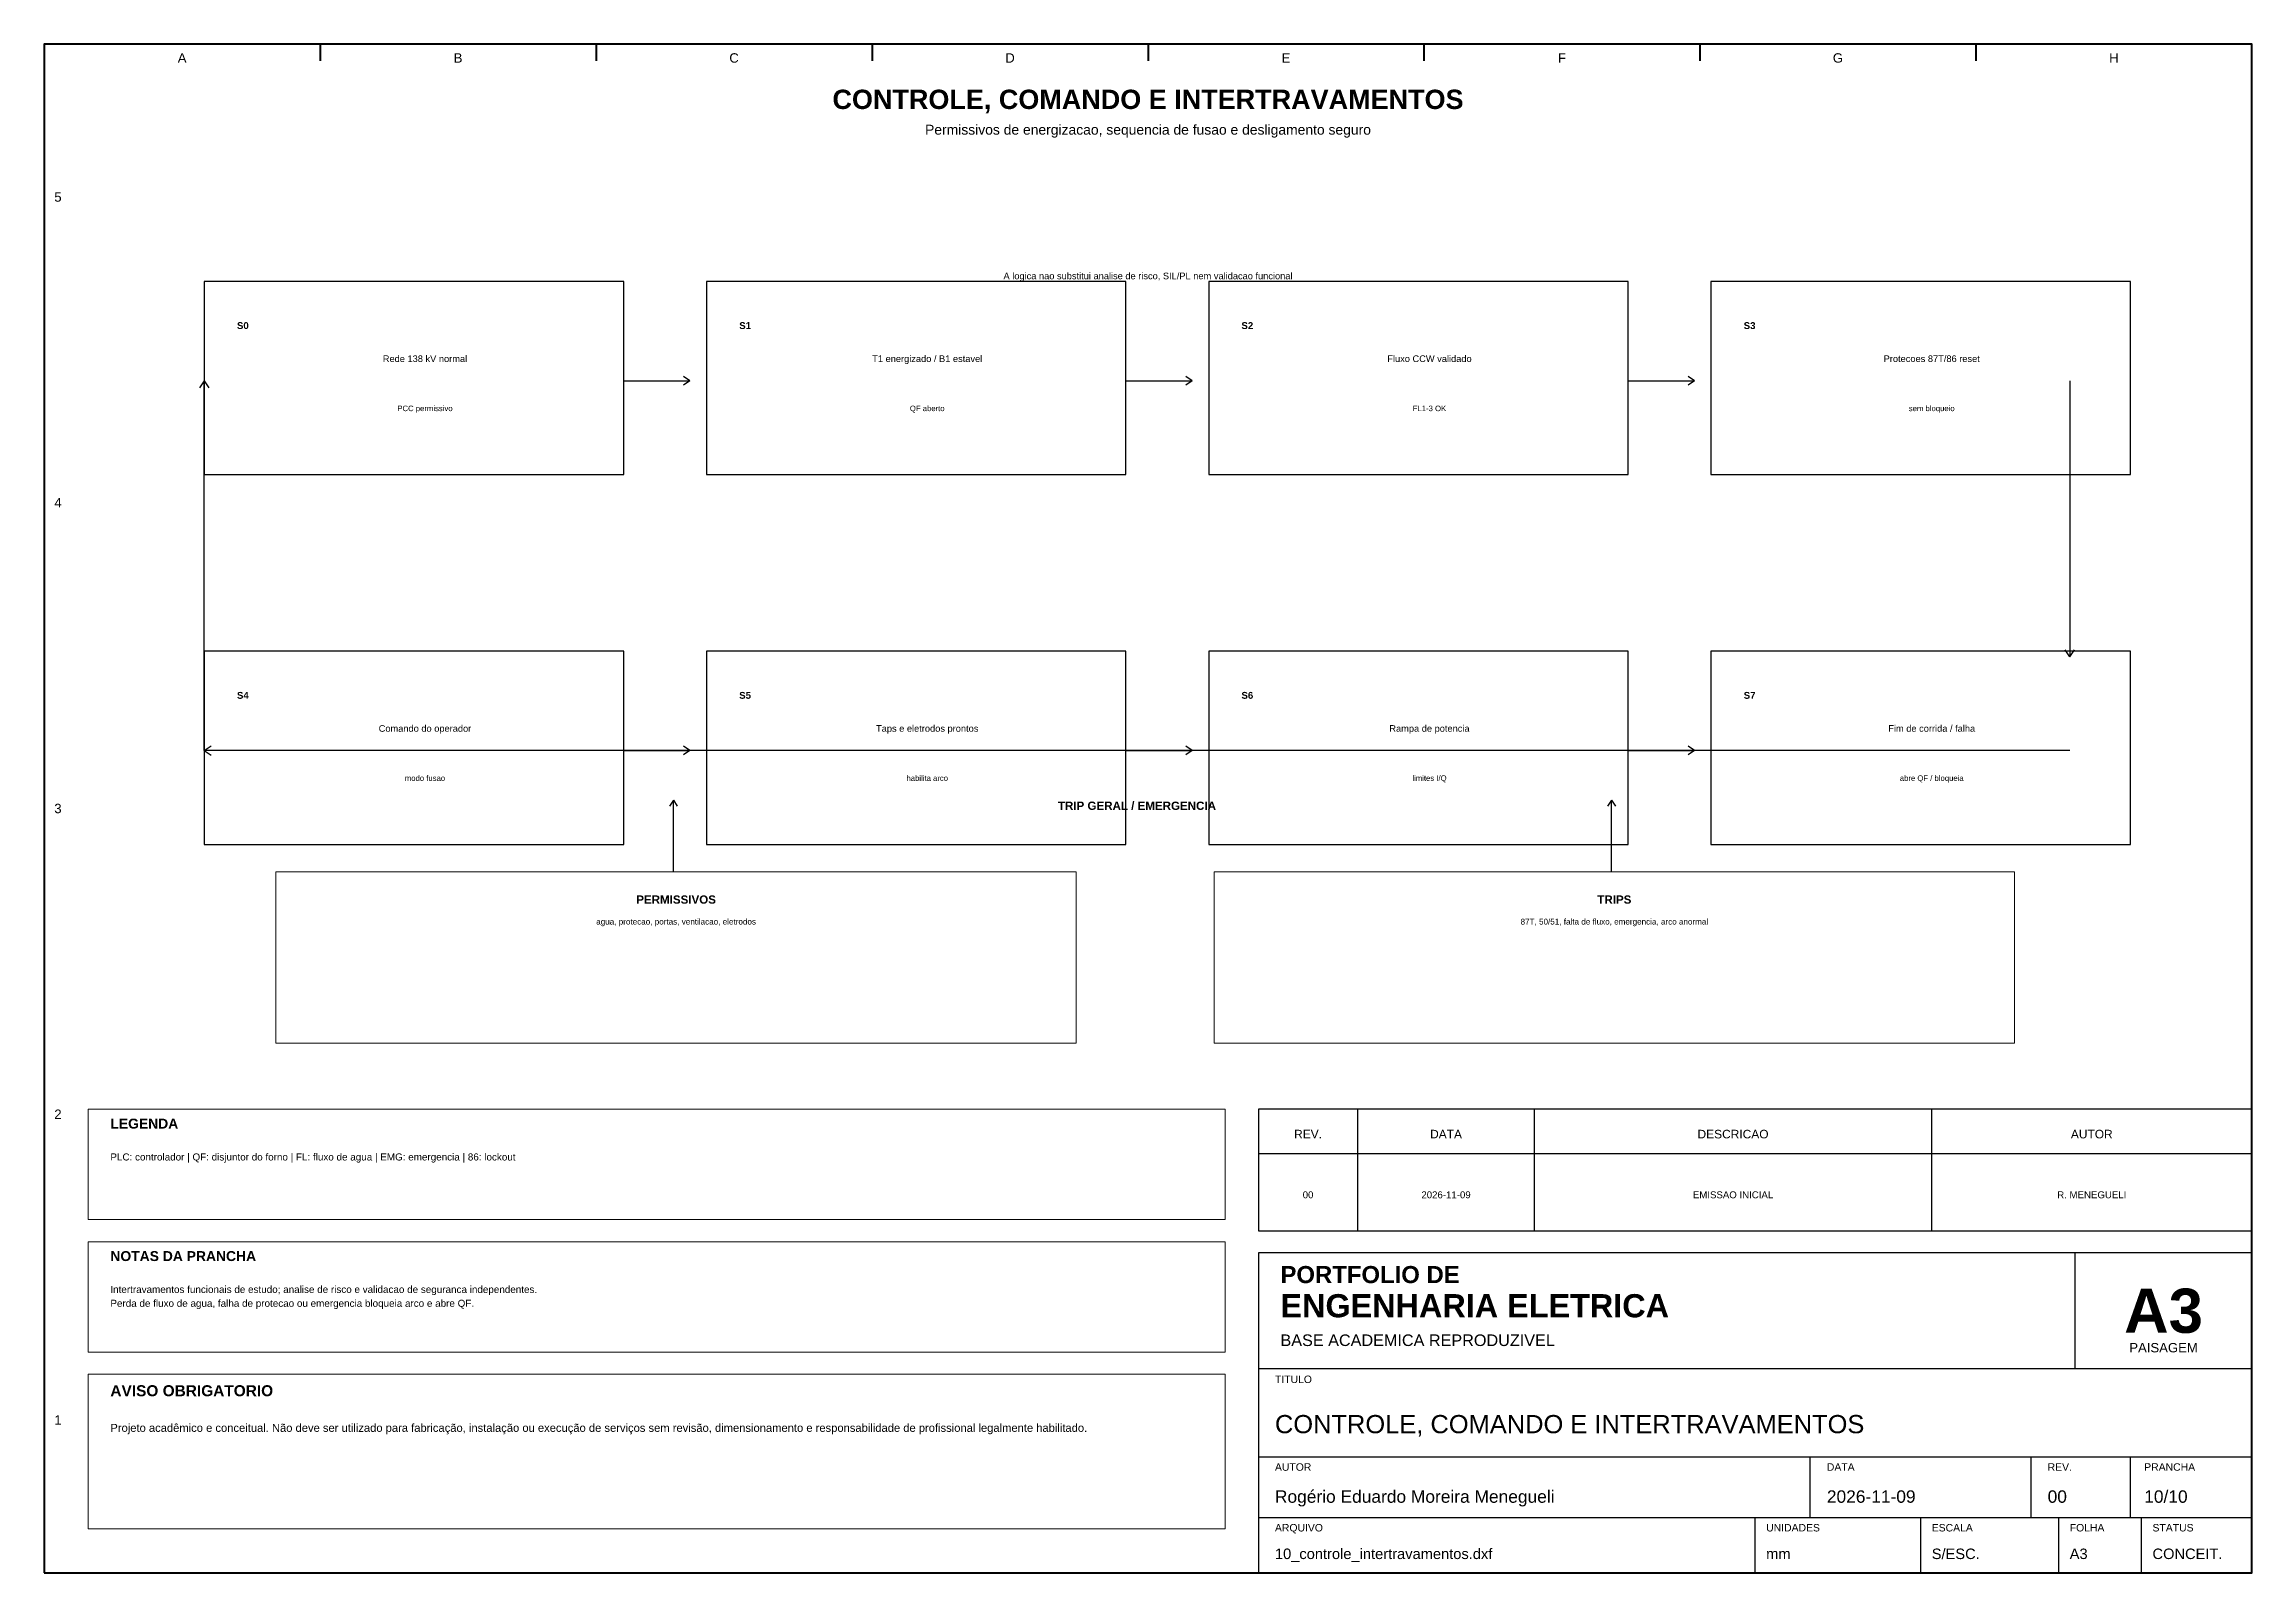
# Model space of a CAD drawing. Header units: millimetres. Extents: x 10 to 410, y 10 to 287.
import ezdxf
from ezdxf.enums import TextEntityAlignment as Align

# ---------------------------------------------------------------- set-up
doc = ezdxf.new("R2010")
doc.units = ezdxf.units.MM
for name, color, linetype, lineweight in [('00_MOLDURA', 7, 'CONTINUOUS', 50), ('01_CARIMBO', 7, 'CONTINUOUS', 25), ('02_TEXTO', 7, 'CONTINUOUS', 18), ('06_COMANDO', 94, 'CONTINUOUS', 25), ('07_INSTRUMENTACAO', 202, 'CONTINUOUS', 25), ('11_ARQUITETURA', 8, 'CONTINUOUS', 18), ('12_LEGENDA', 7, 'CONTINUOUS', 18), ('13_NOTAS', 7, 'CONTINUOUS', 18)]:
    doc.layers.add(name, color=color, linetype=linetype, lineweight=lineweight)
doc.styles.add('PORTFOLIO_TEXTO', font='arial.ttf')
doc.styles.add('PORTFOLIO_TITULO', font='arialbd.ttf', dxfattribs={"width": 0.92})

# ---------------------------------------------------------------- blocks, each defined once
blk = doc.blocks.new('CARIMBO_A3')
at = {"layer": '01_CARIMBO'}
for p, q in [((148, 37), (148, 58)), ((0, 37), (180, 37)), ((0, 21), (180, 21)), ((100, 10), (100, 21)), ((140, 10), (140, 21)), ((158, 10), (158, 21)), ((0, 10), (180, 10)), ((90, 0), (90, 10)), ((120, 0), (120, 10)), ((145, 0), (145, 10)), ((160, 0), (160, 10))]:
    blk.add_line(p, q, dxfattribs=at)
blk.add_lwpolyline([(0, 0), (180, 0), (180, 58), (0, 58)], close=True, dxfattribs=at)
at = {"layer": '01_CARIMBO', "style": 'PORTFOLIO_TEXTO'}
for s, p in [('TITULO', (3, 34.4)), ('AUTOR', (3, 18.5)), ('DATA', (103, 18.5)), ('REV.', (143, 18.5)), ('PRANCHA', (160.5, 18.5)), ('ARQUIVO', (3, 7.5)), ('UNIDADES', (92, 7.5)), ('ESCALA', (122, 7.5)), ('FOLHA', (147, 7.5)), ('STATUS', (162, 7.5))]:
    blk.add_text(s, height=1.35, dxfattribs=at).set_placement(p)
at = {"layer": '02_TEXTO'}
for s, height, style, p in [('PORTFOLIO DE', 3.1, 'PORTFOLIO_TITULO', (4, 52.5)), ('ENGENHARIA ELETRICA', 4.2, 'PORTFOLIO_TITULO', (4, 46.3)), ('BASE ACADEMICA REPRODUZIVEL', 2.1, 'PORTFOLIO_TEXTO', (4, 41.1))]:
    blk.add_text(s, height=height, dxfattribs=dict(at, style=style)).set_placement(p)
for s, height, style, p in [('A3', 8, 'PORTFOLIO_TITULO', (164, 47.5)), ('PAISAGEM', 1.7, 'PORTFOLIO_TEXTO', (164, 40.8))]:
    blk.add_text(s, height=height, dxfattribs=dict(at, style=style)).set_placement(p, align=Align.MIDDLE_CENTER)
at = {"layer": '02_TEXTO', "style": 'PORTFOLIO_TEXTO'}
for tag, p, height in [('TITULO', (3, 25.3), 3.3), ('AUTOR', (3, 12.7), 2.25), ('DATA', (103, 12.7), 2.25), ('REVISAO', (143, 12.7), 2.25), ('PRANCHA', (160.5, 12.7), 2.25), ('ARQUIVO', (3, 2.5), 1.9), ('UNIDADES', (92, 2.5), 1.9), ('ESCALA', (122, 2.5), 1.9), ('FOLHA', (147, 2.5), 1.9), ('STATUS', (162, 2.5), 1.9)]:
    blk.add_attdef(tag, p, '', height=height, dxfattribs=at)

msp = doc.modelspace()

# ---------------------------------------------------------------- linework, layer by layer
at = {"layer": '00_MOLDURA'}
for p, q in [((60, 287), (60, 284)), ((110, 287), (110, 284)), ((160, 287), (160, 284)), ((210, 287), (210, 284)), ((260, 287), (260, 284)), ((310, 287), (310, 284)), ((360, 287), (360, 284))]:
    msp.add_line(p, q, dxfattribs=at)
msp.add_lwpolyline([(10, 10), (410, 10), (410, 287), (10, 287)], close=True, dxfattribs=at)
at = {"layer": '01_CARIMBO'}
for p, q in [((248, 72), (248, 94)), ((280, 72), (280, 94)), ((352, 72), (352, 94)), ((230, 86), (410, 86))]:
    msp.add_line(p, q, dxfattribs=at)
msp.add_lwpolyline([(230, 72), (410, 72), (410, 94), (230, 94)], close=True, dxfattribs=at)
at = {"layer": '06_COMANDO'}
for p, q in [((39, 226), (38.16, 224.75)), ((39, 159), (39, 226)), ((39, 226), (39.84, 224.75)), ((115, 226), (127, 226)), ((127, 226), (125.84, 226.78)), ((127, 226), (125.84, 225.22)), ((206, 226), (218, 226)), ((218, 226), (216.84, 226.78)), ((218, 226), (216.84, 225.22)), ((297, 226), (309, 226)), ((309, 226), (307.84, 226.78)), ((309, 226), (307.84, 225.22)), ((377, 226), (377, 176)), ((377, 176), (376.16, 177.25)), ((377, 176), (377.84, 177.25)), ((39, 159), (40.25, 159.84)), ((377, 159), (39, 159)), ((39, 159), (40.25, 158.16)), ((115, 159), (127, 159)), ((127, 159), (125.84, 159.78)), ((127, 159), (125.84, 158.22)), ((206, 159), (218, 159)), ((218, 159), (216.84, 159.78)), ((218, 159), (216.84, 158.22)), ((297, 159), (309, 159)), ((309, 159), (307.84, 159.78)), ((309, 159), (307.84, 158.22))]:
    msp.add_line(p, q, dxfattribs=at)
for points in [[(39, 209), (115, 209), (115, 244), (39, 244)], [(130, 209), (206, 209), (206, 244), (130, 244)], [(221, 209), (297, 209), (297, 244), (221, 244)], [(312, 209), (388, 209), (388, 244), (312, 244)], [(39, 142), (115, 142), (115, 177), (39, 177)], [(130, 142), (206, 142), (206, 177), (130, 177)], [(221, 142), (297, 142), (297, 177), (221, 177)], [(312, 142), (388, 142), (388, 177), (312, 177)]]:
    msp.add_lwpolyline(points, close=True, dxfattribs=at)
at = {"layer": '07_INSTRUMENTACAO'}
for p, q in [((124, 150), (123.28, 148.92)), ((124, 137), (124, 150)), ((124, 150), (124.72, 148.92)), ((294, 150), (293.28, 148.92)), ((294, 137), (294, 150)), ((294, 150), (294.72, 148.92))]:
    msp.add_line(p, q, dxfattribs=at)
at = {"layer": '11_ARQUITETURA'}
for points in [[(52, 106), (197, 106), (197, 137), (52, 137)], [(222, 106), (367, 106), (367, 137), (222, 137)]]:
    msp.add_lwpolyline(points, close=True, dxfattribs=at)
at = {"layer": '12_LEGENDA'}
msp.add_lwpolyline([(18, 74), (224, 74), (224, 94), (18, 94)], close=True, dxfattribs=at)
at = {"layer": '13_NOTAS'}
for points in [[(18, 50), (224, 50), (224, 70), (18, 70)], [(18, 18), (224, 18), (224, 46), (18, 46)]]:
    msp.add_lwpolyline(points, close=True, dxfattribs=at)

# ---------------------------------------------------------------- block references
at = {"layer": '01_CARIMBO'}
msp.add_blockref('CARIMBO_A3', (230, 10), dxfattribs=at).add_auto_attribs({'TITULO': 'CONTROLE, COMANDO E INTERTRAVAMENTOS', 'AUTOR': 'Rogério Eduardo Moreira Menegueli', 'DATA': '2026-11-09', 'REVISAO': '00', 'PRANCHA': '10/10', 'ARQUIVO': '10_controle_intertravamentos.dxf', 'UNIDADES': 'mm', 'ESCALA': 'S/ESC.', 'FOLHA': 'A3', 'STATUS': 'CONCEIT.'})

# ---------------------------------------------------------------- texts
at = {"layer": '00_MOLDURA', "style": 'PORTFOLIO_TEXTO'}
for s, p in [('A', (35, 284.5)), ('B', (85, 284.5)), ('C', (135, 284.5)), ('D', (185, 284.5)), ('E', (235, 284.5)), ('F', (285, 284.5)), ('G', (335, 284.5)), ('H', (385, 284.5)), ('5', (12.5, 259.3)), ('4', (12.5, 203.9)), ('3', (12.5, 148.5)), ('2', (12.5, 93.1)), ('1', (12.5, 37.7))]:
    msp.add_text(s, height=1.7, dxfattribs=at).set_placement(p, align=Align.MIDDLE_CENTER)
at = {"layer": '01_CARIMBO', "style": 'PORTFOLIO_TEXTO'}
for s, p in [('REV.', (239, 89.5)), ('DATA', (264, 89.5)), ('DESCRICAO', (316, 89.5)), ('AUTOR', (381, 89.5))]:
    msp.add_text(s, height=1.55, dxfattribs=at).set_placement(p, align=Align.MIDDLE_CENTER)
at = {"layer": '02_TEXTO'}
for s, height, style, p in [('CONTROLE, COMANDO E INTERTRAVAMENTOS', 3.5, 'PORTFOLIO_TITULO', (210, 277)), ('Permissivos de energizacao, sequencia de fusao e desligamento seguro', 1.8, 'PORTFOLIO_TEXTO', (210, 271.5)), ('Rede 138 kV normal', 1.2, 'PORTFOLIO_TEXTO', (79, 230)), ('T1 energizado / B1 estavel', 1.2, 'PORTFOLIO_TEXTO', (170, 230)), ('Fluxo CCW validado', 1.2, 'PORTFOLIO_TEXTO', (261, 230)), ('Protecoes 87T/86 reset', 1.2, 'PORTFOLIO_TEXTO', (352, 230)), ('Comando do operador', 1.2, 'PORTFOLIO_TEXTO', (79, 163)), ('Taps e eletrodos prontos', 1.2, 'PORTFOLIO_TEXTO', (170, 163)), ('Rampa de potencia', 1.2, 'PORTFOLIO_TEXTO', (261, 163)), ('Fim de corrida / falha', 1.2, 'PORTFOLIO_TEXTO', (352, 163)), ('agua, protecao, portas, ventilacao, eletrodos', 1.05, 'PORTFOLIO_TEXTO', (124.5, 128)), ('87T, 50/51, falta de fluxo, emergencia, arco anormal', 1.05, 'PORTFOLIO_TEXTO', (294.5, 128)), ('00', 1.25, 'PORTFOLIO_TEXTO', (239, 78.5)), ('2026-11-09', 1.25, 'PORTFOLIO_TEXTO', (264, 78.5)), ('EMISSAO INICIAL', 1.25, 'PORTFOLIO_TEXTO', (316, 78.5)), ('R. MENEGUELI', 1.25, 'PORTFOLIO_TEXTO', (381, 78.5))]:
    msp.add_text(s, height=height, dxfattribs=dict(at, style=style)).set_placement(p, align=Align.MIDDLE_CENTER)
at = {"layer": '06_COMANDO', "style": 'PORTFOLIO_TITULO'}
for s, height, p in [('S0', 1.25, (46, 236)), ('S1', 1.25, (137, 236)), ('S2', 1.25, (228, 236)), ('S3', 1.25, (319, 236)), ('S4', 1.25, (46, 169)), ('S5', 1.25, (137, 169)), ('S6', 1.25, (228, 169)), ('S7', 1.25, (319, 169)), ('TRIP GERAL / EMERGENCIA', 1.5, (208, 149))]:
    msp.add_text(s, height=height, dxfattribs=at).set_placement(p, align=Align.MIDDLE_CENTER)
at = {"layer": '07_INSTRUMENTACAO', "style": 'PORTFOLIO_TEXTO'}
for s, p in [('PCC permissivo', (79, 221)), ('QF aberto', (170, 221)), ('FL1-3 OK', (261, 221)), ('sem bloqueio', (352, 221)), ('modo fusao', (79, 154)), ('habilita arco', (170, 154)), ('limites I/Q', (261, 154)), ('abre QF / bloqueia', (352, 154))]:
    msp.add_text(s, height=1, dxfattribs=at).set_placement(p, align=Align.MIDDLE_CENTER)
at = {"layer": '11_ARQUITETURA', "style": 'PORTFOLIO_TITULO'}
for s, p in [('PERMISSIVOS', (124.5, 132)), ('TRIPS', (294.5, 132))]:
    msp.add_text(s, height=1.5, dxfattribs=at).set_placement(p, align=Align.MIDDLE_CENTER)
at = {"layer": '12_LEGENDA', "style": 'PORTFOLIO_TITULO'}
msp.add_text('LEGENDA', height=1.8, dxfattribs=at).set_placement((22, 90.5))
at = {"layer": '12_LEGENDA', "insert": (22, 86), "char_height": 1.28, "width": 198, "attachment_point": 1, "line_spacing_factor": 1.18, "style": 'PORTFOLIO_TEXTO'}
msp.add_mtext('PLC: controlador | QF: disjuntor do forno | FL: fluxo de agua | EMG: emergencia | 86: lockout', dxfattribs=at)
at = {"layer": '13_NOTAS', "style": 'PORTFOLIO_TEXTO'}
msp.add_text('A logica nao substitui analise de risco, SIL/PL nem validacao funcional', height=1.2, dxfattribs=at).set_placement((210, 245), align=Align.MIDDLE_CENTER)
at = {"layer": '13_NOTAS', "style": 'PORTFOLIO_TITULO'}
for s, height, p in [('NOTAS DA PRANCHA', 1.8, (22, 66.5)), ('AVISO OBRIGATORIO', 2, (22, 42))]:
    msp.add_text(s, height=height, dxfattribs=at).set_placement(p)
at = {"layer": '13_NOTAS', "width": 198, "attachment_point": 1, "line_spacing_factor": 1.18, "style": 'PORTFOLIO_TEXTO'}
for s, insert, char_height in [('Intertravamentos funcionais de estudo; analise de risco e validacao de seguranca independentes.\\PPerda de fluxo de agua, falha de protecao ou emergencia bloqueia arco e abre QF.', (22, 62), 1.28), ('Projeto acadêmico e conceitual. Não deve ser utilizado para fabricação, instalação ou execução de serviços sem revisão, dimensionamento e responsabilidade de profissional legalmente habilitado.', (22, 37), 1.45)]:
    msp.add_mtext(s, dxfattribs=dict(at, insert=insert, char_height=char_height))

doc.saveas('drawing.dxf')
